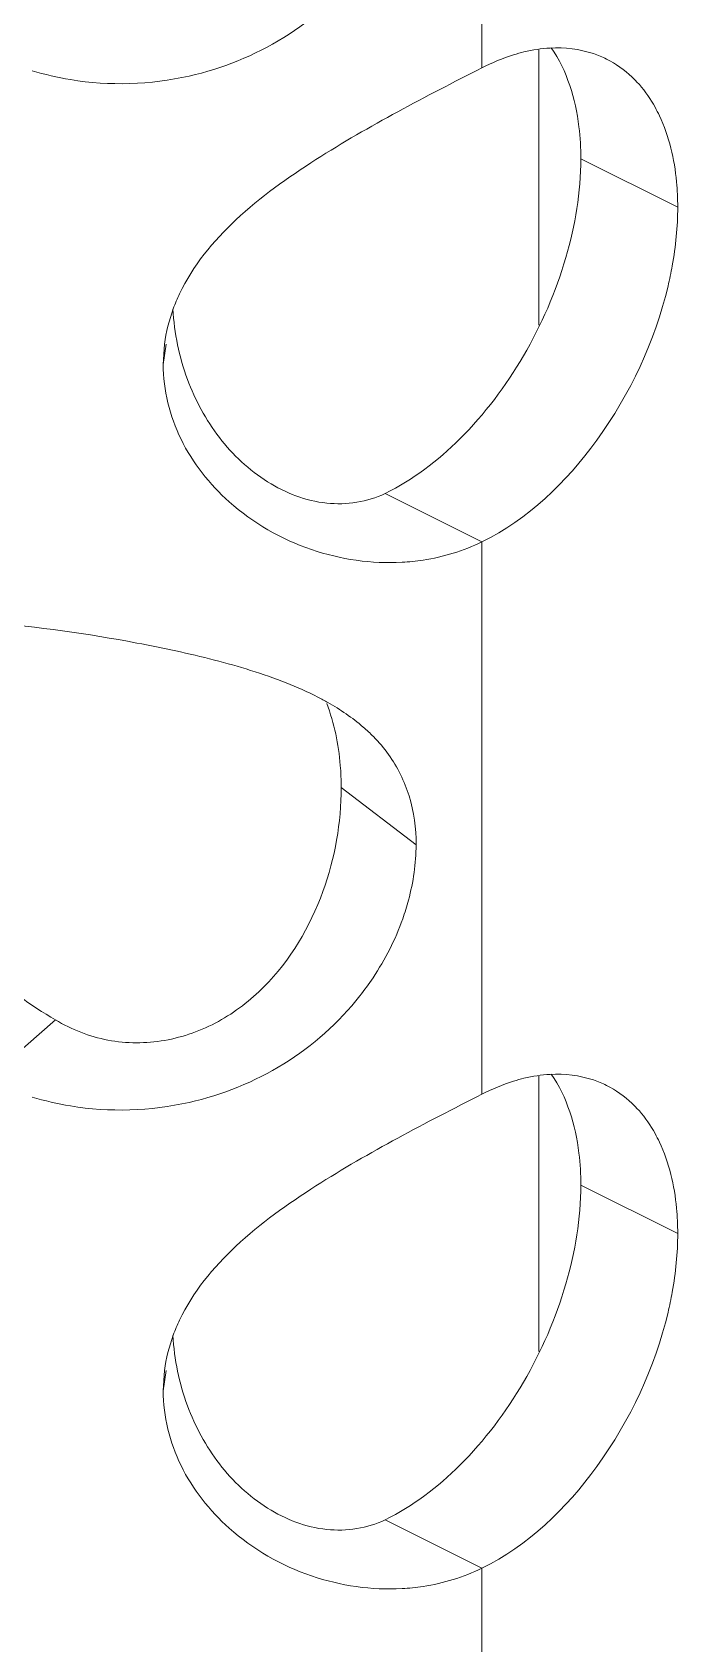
# Model space of a CAD drawing. Header units: millimetres. Extents: x 1177 to 4147, y 93 to 2194.
# Drawn here: x 2701.09 to 2706.04, y 892.32 to 904.69 of the extents above; entities that cross this region are included whole.
import ezdxf

# ---------------------------------------------------------------- set-up
doc = ezdxf.new("R2010")
doc.units = ezdxf.units.MM
doc.header["$LTSCALE"] = 0.1
doc.layers.get('0').update_dxf_attribs({"lineweight": 13})
doc.layers.add('标注', color=251, linetype='Continuous', lineweight=9)

# ---------------------------------------------------------------- blocks, each defined once
blk = doc.blocks.new('02')
for p, q in [((4632.76, 883.29), (4632.76, 889.344)), ((4632.76, 872.04), (4632.76, 878.094)), ((4632.76, 860.79), (4632.76, 866.844))]:
    blk.add_line(p, q)
at = {"layer": '标注'}
for p, q in [((4633.383, 880.469), (4633.383, 883.488)), ((4633.843, 882.294), (4634.903, 881.764)), ((4629.284, 880.262), (4629.27, 880.039)), ((4629.301, 880.26), (4629.27, 880.039)), ((4631.7, 878.625), (4632.76, 878.094)), ((4631.219, 875.402), (4632.039, 874.774)), ((4628.091, 872.855), (4627.348, 872.204)), ((4633.383, 869.219), (4633.383, 872.238)), ((4633.383, 869.219), (4633.383, 872.238)), ((4633.843, 871.044), (4634.903, 870.514)), ((4633.843, 871.044), (4634.903, 870.514)), ((4629.284, 869.012), (4629.27, 868.789)), ((4629.284, 869.012), (4629.27, 868.789)), ((4629.301, 869.01), (4629.27, 868.789)), ((4629.301, 869.01), (4629.27, 868.789)), ((4631.7, 867.375), (4632.76, 866.844)), ((4631.7, 867.375), (4632.76, 866.844))]:
    blk.add_line(p, q, dxfattribs=at)
for centre in [(4631.209, 879.984), (4631.209, 868.734), (4631.209, 868.734)]:
    blk.add_arc(centre, 1.946, 154.753, 159.9756, dxfattribs=at)
for points, knots in [([(4629.554, 883.2), (4629.917, 883.282), (4630.624, 883.566), (4631.193, 884.074), (4631.423, 884.367)], [0, 0, 0, 0, 0.500039, 1, 1, 1, 1]), ([(4633.22, 883.464), (4633.182, 883.455), (4633.024, 883.411), (4632.871, 883.347), (4632.76, 883.29)], [0, 0, 0, 0, 0.240401, 1, 1, 1, 1]), ([(4634.124, 883.386), (4634.078, 883.409), (4633.883, 883.491), (4633.666, 883.516), (4633.507, 883.507)], [0, 0, 0, 0, 0.244197, 1, 1, 1, 1]), ([(4633.843, 882.294), (4633.843, 882.411), (4633.82, 882.833), (4633.692, 883.259), (4633.519, 883.511)], [0, 0, 0, 0, 0.277223, 1, 1, 1, 1]), ([(4627.836, 883.258), (4627.973, 883.217), (4628.535, 883.085), (4629.131, 883.105), (4629.554, 883.2)], [0, 0, 0, 0, 0.247904, 1, 1, 1, 1]), ([(4632.76, 883.29), (4632.143, 882.976), (4631.2, 882.489), (4630.058, 881.679), (4629.594, 881.121), (4629.449, 880.814)], [0, 0, 0, 0, 0.495433, 0.757141, 1, 1, 1, 1]), ([(4634.483, 883.106), (4634.457, 883.135), (4634.352, 883.245), (4634.225, 883.335), (4634.124, 883.386)], [0, 0, 0, 0, 0.255757, 1, 1, 1, 1]), ([(4634.703, 882.765), (4634.688, 882.796), (4634.627, 882.917), (4634.549, 883.03), (4634.483, 883.106)], [0, 0, 0, 0, 0.259078, 1, 1, 1, 1]), ([(4634.903, 881.764), (4634.903, 881.856), (4634.888, 882.197), (4634.81, 882.539), (4634.703, 882.765)], [0, 0, 0, 0, 0.270179, 1, 1, 1, 1]), ([(4631.7, 878.625), (4632.004, 878.773), (4632.586, 879.222), (4633.258, 880.119), (4633.716, 881.171), (4633.843, 881.929), (4633.843, 882.294)], [0, 0, 0, 0, 0.229092, 0.487552, 0.752826, 1, 1, 1, 1]), ([(4634.797, 880.898), (4634.814, 880.971), (4634.874, 881.256), (4634.903, 881.548), (4634.903, 881.764)], [0, 0, 0, 0, 0.259711, 1, 1, 1, 1]), ([(4632.76, 878.094), (4633.263, 878.34), (4634.147, 879.199), (4634.654, 880.294), (4634.797, 880.898)], [0, 0, 0, 0, 0.474199, 1, 1, 1, 1]), ([(4629.27, 880.039), (4629.27, 879.758), (4629.414, 879.183), (4629.778, 878.725), (4629.993, 878.533)], [0, 0, 0, 0, 0.492878, 1, 1, 1, 1]), ([(4629.536, 879.875), (4629.62, 879.648), (4629.853, 879.217), (4630.379, 878.72), (4631.037, 878.461), (4631.505, 878.53), (4631.7, 878.625)], [0, 0, 0, 0, 0.26133, 0.51967, 0.766766, 1, 1, 1, 1]), ([(4629.993, 878.533), (4630.252, 878.301), (4630.86, 877.952), (4631.552, 877.852), (4631.885, 877.87)], [0, 0, 0, 0, 0.510314, 1, 1, 1, 1]), ([(4631.885, 877.87), (4631.962, 877.875), (4632.263, 877.906), (4632.559, 877.995), (4632.76, 878.094)], [0, 0, 0, 0, 0.256926, 1, 1, 1, 1]), ([(4630.617, 876.549), (4630.361, 876.65), (4629.819, 876.814), (4628.729, 877.046), (4627.896, 877.167), (4627.348, 877.204)], [0, 0, 0, 0, 0.246985, 0.506558, 1, 1, 1, 1]), ([(4631.072, 876.334), (4631.037, 876.354), (4630.889, 876.434), (4630.735, 876.502), (4630.617, 876.549)], [0, 0, 0, 0, 0.243279, 1, 1, 1, 1]), ([(4631.219, 875.402), (4631.219, 875.483), (4631.207, 875.795), (4631.143, 876.106), (4631.06, 876.322)], [0, 0, 0, 0, 0.25883, 1, 1, 1, 1]), ([(4631.571, 875.96), (4631.536, 875.996), (4631.383, 876.138), (4631.209, 876.256), (4631.072, 876.334)], [0, 0, 0, 0, 0.242896, 1, 1, 1, 1]), ([(4626.196, 875.898), (4626.196, 875.299), (4626.617, 874.063), (4627.539, 873.168), (4628.091, 872.855)], [0, 0, 0, 0, 0.485697, 1, 1, 1, 1]), ([(4632.039, 874.774), (4632.039, 874.954), (4631.993, 875.306), (4631.837, 875.625), (4631.738, 875.762)], [0, 0, 0, 0, 0.516274, 1, 1, 1, 1]), ([(4628.091, 872.855), (4628.266, 872.748), (4628.66, 872.595), (4629.293, 872.594), (4629.891, 872.81), (4630.554, 873.322), (4631.079, 874.218), (4631.219, 875.017), (4631.219, 875.402)], [0, 0, 0, 0, 0.126239, 0.253462, 0.381711, 0.510421, 0.762592, 1, 1, 1, 1]), ([(4631.892, 873.962), (4631.916, 874.03), (4631.998, 874.293), (4632.039, 874.57), (4632.039, 874.774)], [0, 0, 0, 0, 0.259472, 1, 1, 1, 1]), ([(4631.423, 873.117), (4631.474, 873.181), (4631.663, 873.443), (4631.812, 873.735), (4631.892, 873.962)], [0, 0, 0, 0, 0.253493, 1, 1, 1, 1]), ([(4629.554, 871.95), (4629.917, 872.032), (4630.624, 872.316), (4631.193, 872.824), (4631.423, 873.117)], [0, 0, 0, 0, 0.500039, 1, 1, 1, 1]), ([(4633.22, 872.214), (4633.182, 872.205), (4633.024, 872.161), (4632.871, 872.097), (4632.76, 872.04)], [0, 0, 0, 0, 0.240401, 1, 1, 1, 1]), ([(4633.22, 872.214), (4633.182, 872.205), (4633.024, 872.161), (4632.871, 872.097), (4632.76, 872.04)], [0, 0, 0, 0, 0.240401, 1, 1, 1, 1]), ([(4634.124, 872.136), (4634.078, 872.159), (4633.883, 872.241), (4633.666, 872.266), (4633.507, 872.257)], [0, 0, 0, 0, 0.244197, 1, 1, 1, 1]), ([(4634.124, 872.136), (4634.078, 872.159), (4633.883, 872.241), (4633.666, 872.266), (4633.507, 872.257)], [0, 0, 0, 0, 0.244197, 1, 1, 1, 1]), ([(4633.843, 871.044), (4633.843, 871.161), (4633.82, 871.583), (4633.692, 872.009), (4633.519, 872.261)], [0, 0, 0, 0, 0.277223, 1, 1, 1, 1]), ([(4633.843, 871.044), (4633.843, 871.161), (4633.82, 871.583), (4633.692, 872.009), (4633.519, 872.261)], [0, 0, 0, 0, 0.277223, 1, 1, 1, 1]), ([(4634.483, 871.856), (4634.457, 871.885), (4634.352, 871.995), (4634.225, 872.085), (4634.124, 872.136)], [0, 0, 0, 0, 0.255757, 1, 1, 1, 1]), ([(4634.483, 871.856), (4634.457, 871.885), (4634.352, 871.995), (4634.225, 872.085), (4634.124, 872.136)], [0, 0, 0, 0, 0.255757, 1, 1, 1, 1]), ([(4627.836, 872.008), (4627.973, 871.967), (4628.535, 871.835), (4629.131, 871.855), (4629.554, 871.95)], [0, 0, 0, 0, 0.247904, 1, 1, 1, 1]), ([(4632.76, 872.04), (4632.143, 871.726), (4631.2, 871.239), (4630.058, 870.429), (4629.594, 869.871), (4629.449, 869.564)], [0, 0, 0, 0, 0.495433, 0.757141, 1, 1, 1, 1]), ([(4632.76, 872.04), (4632.143, 871.726), (4631.2, 871.239), (4630.058, 870.429), (4629.594, 869.871), (4629.449, 869.564)], [0, 0, 0, 0, 0.495433, 0.757141, 1, 1, 1, 1]), ([(4634.703, 871.515), (4634.688, 871.546), (4634.627, 871.667), (4634.549, 871.78), (4634.483, 871.856)], [0, 0, 0, 0, 0.259078, 1, 1, 1, 1]), ([(4634.703, 871.515), (4634.688, 871.546), (4634.627, 871.667), (4634.549, 871.78), (4634.483, 871.856)], [0, 0, 0, 0, 0.259078, 1, 1, 1, 1]), ([(4634.903, 870.514), (4634.903, 870.606), (4634.888, 870.947), (4634.81, 871.289), (4634.703, 871.515)], [0, 0, 0, 0, 0.270179, 1, 1, 1, 1]), ([(4634.903, 870.514), (4634.903, 870.606), (4634.888, 870.947), (4634.81, 871.289), (4634.703, 871.515)], [0, 0, 0, 0, 0.270179, 1, 1, 1, 1]), ([(4631.7, 867.375), (4632.004, 867.523), (4632.586, 867.972), (4633.258, 868.869), (4633.716, 869.921), (4633.843, 870.679), (4633.843, 871.044)], [0, 0, 0, 0, 0.229092, 0.487552, 0.752826, 1, 1, 1, 1]), ([(4631.7, 867.375), (4632.004, 867.523), (4632.586, 867.972), (4633.258, 868.869), (4633.716, 869.921), (4633.843, 870.679), (4633.843, 871.044)], [0, 0, 0, 0, 0.229092, 0.487552, 0.752826, 1, 1, 1, 1]), ([(4634.797, 869.648), (4634.814, 869.721), (4634.874, 870.006), (4634.903, 870.298), (4634.903, 870.514)], [0, 0, 0, 0, 0.259711, 1, 1, 1, 1]), ([(4634.797, 869.648), (4634.814, 869.721), (4634.874, 870.006), (4634.903, 870.298), (4634.903, 870.514)], [0, 0, 0, 0, 0.259711, 1, 1, 1, 1]), ([(4632.76, 866.844), (4633.263, 867.09), (4634.147, 867.949), (4634.654, 869.044), (4634.797, 869.648)], [0, 0, 0, 0, 0.474199, 1, 1, 1, 1]), ([(4632.76, 866.844), (4633.263, 867.09), (4634.147, 867.949), (4634.654, 869.044), (4634.797, 869.648)], [0, 0, 0, 0, 0.474199, 1, 1, 1, 1]), ([(4629.27, 868.789), (4629.27, 868.508), (4629.414, 867.933), (4629.778, 867.475), (4629.993, 867.283)], [0, 0, 0, 0, 0.492878, 1, 1, 1, 1]), ([(4629.27, 868.789), (4629.27, 868.508), (4629.414, 867.933), (4629.778, 867.475), (4629.993, 867.283)], [0, 0, 0, 0, 0.492878, 1, 1, 1, 1]), ([(4629.536, 868.625), (4629.62, 868.398), (4629.853, 867.967), (4630.379, 867.47), (4631.037, 867.211), (4631.505, 867.28), (4631.7, 867.375)], [0, 0, 0, 0, 0.26133, 0.51967, 0.766766, 1, 1, 1, 1]), ([(4629.536, 868.625), (4629.62, 868.398), (4629.853, 867.967), (4630.379, 867.47), (4631.037, 867.211), (4631.505, 867.28), (4631.7, 867.375)], [0, 0, 0, 0, 0.26133, 0.51967, 0.766766, 1, 1, 1, 1]), ([(4629.993, 867.283), (4630.252, 867.051), (4630.86, 866.702), (4631.552, 866.602), (4631.885, 866.62)], [0, 0, 0, 0, 0.510314, 1, 1, 1, 1]), ([(4629.993, 867.283), (4630.252, 867.051), (4630.86, 866.702), (4631.552, 866.602), (4631.885, 866.62)], [0, 0, 0, 0, 0.510314, 1, 1, 1, 1]), ([(4631.885, 866.62), (4631.962, 866.625), (4632.263, 866.656), (4632.559, 866.745), (4632.76, 866.844)], [0, 0, 0, 0, 0.256926, 1, 1, 1, 1]), ([(4631.885, 866.62), (4631.962, 866.625), (4632.263, 866.656), (4632.559, 866.745), (4632.76, 866.844)], [0, 0, 0, 0, 0.256926, 1, 1, 1, 1])]:
    blk.add_open_spline(points, degree=3, knots=knots, dxfattribs=at)
for points in [[(4633.507, 883.507), (4633.411, 883.502), (4633.314, 883.487), (4633.22, 883.464)], [(4629.381, 880.65), (4629.335, 880.525), (4629.302, 880.394), (4629.285, 880.262)], [(4629.377, 880.645), (4629.391, 880.383), (4629.445, 880.12), (4629.536, 879.875)], [(4631.738, 875.762), (4631.688, 875.832), (4631.632, 875.898), (4631.571, 875.96)], [(4633.507, 872.257), (4633.411, 872.252), (4633.314, 872.237), (4633.22, 872.214)], [(4633.507, 872.257), (4633.411, 872.252), (4633.314, 872.237), (4633.22, 872.214)], [(4629.381, 869.4), (4629.335, 869.275), (4629.302, 869.144), (4629.285, 869.012)], [(4629.381, 869.4), (4629.335, 869.275), (4629.302, 869.144), (4629.285, 869.012)], [(4629.377, 869.395), (4629.391, 869.133), (4629.445, 868.87), (4629.536, 868.625)], [(4629.377, 869.395), (4629.391, 869.133), (4629.445, 868.87), (4629.536, 868.625)]]:
    blk.add_open_spline(points, degree=3, dxfattribs=at)

msp = doc.modelspace()

# ---------------------------------------------------------------- block references
at = {"xscale": 0.7, "yscale": 0.7, "zscale": 0.7}
msp.add_blockref('02', (-538.391, 286.112), dxfattribs=at)

doc.saveas('drawing.dxf')
